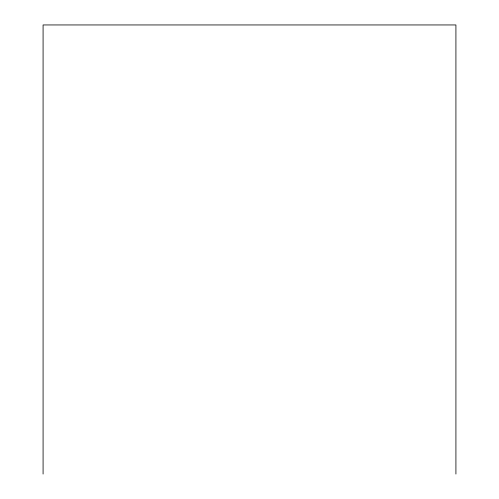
<?xml version="1.0" encoding="UTF-8"?>
<svg xmlns="http://www.w3.org/2000/svg" width="499" height="499" viewBox="0 0 499 499"><rect width="100%" height="100%" fill="white"/><g stroke="black" fill="none" stroke-linecap="round" stroke-linejoin="round"><path stroke-width="0.75" d="M455.918 474.05L455.918 24.95L43.082 24.95L43.082 474.05"/></g></svg>
